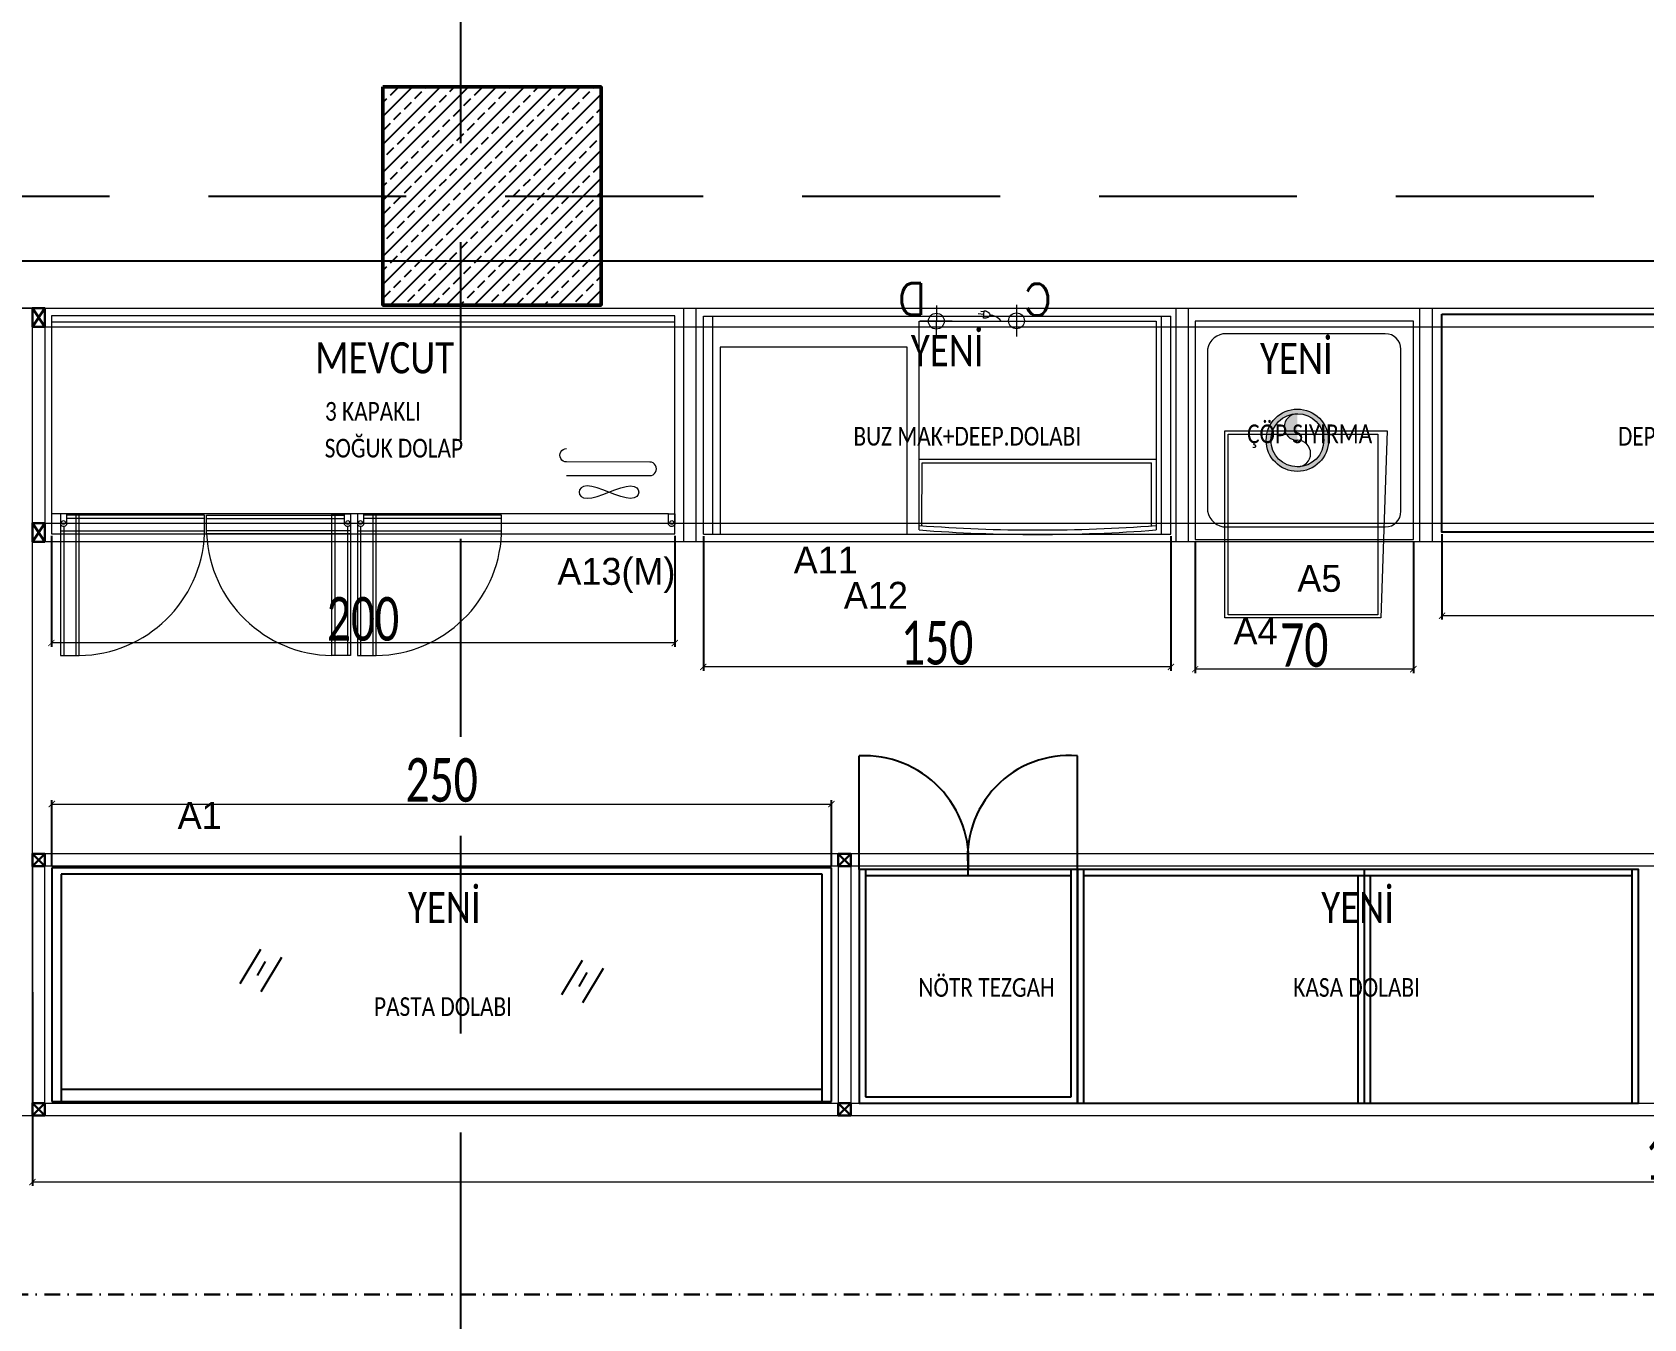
# Model space of a CAD drawing. Header units: millimetres. Extents: x 254888 to 263239, y -110593 to -105042.
# Drawn here: x 259583 to 260100, y -106277 to -105865 of the extents above; entities that cross this region are included whole.
import ezdxf
from ezdxf.enums import TextEntityAlignment as Align

# ---------------------------------------------------------------- set-up
doc = ezdxf.new("R2010")
doc.units = ezdxf.units.MM
doc.header["$PDMODE"] = 2
doc.linetypes.add('DASHDOTX2', pattern=[50.8, 25.4, -12.7, 0, -12.7])
doc.linetypes.add('DASHED2', pattern=[9.524999999999995, 6.349999999999998, -3.174999999999998])
doc.layers.get('0').update_dxf_attribs({"lineweight": 20})
for name, color, linetype in [('0-HSL-HTC', 253, 'Continuous'), ('a_grid_label_1_1', 9, 'Continuous'), ('a_outline_02', 1, 'Continuous'), ('yazı', 11, 'Continuous')]:
    doc.layers.add(name, color=color, linetype=linetype)
for name, color, linetype, lineweight in [('ahsap', 34, 'Continuous', 25), ('alçıpan', 12, 'Continuous', 20), ('demir-1', 103, 'Continuous', 20), ('KP', 167, 'Continuous', 30), ('makineekipman', 156, 'Continuous', 20), ('mutfak ekipmanları', 167, 'Continuous', 25), ('t_kesitçizgisi', 7, 'DASHDOTX2', 30), ('tezgahekipman', 146, 'Continuous', 20), ('X_S_COL_01$0$SC_COLS_SITU_E_SECT', 4, 'Continuous', 50), ('ölçü', 251, 'Continuous', 5)]:
    doc.layers.add(name, color=color, linetype=linetype, lineweight=lineweight)
doc.styles.add('SIMPLEX', font='SIMPLEX')
doc.styles.add('TAKSİM', font='GOTHIC.TTF', dxfattribs={"height": 20})
doc.styles.add('text2', font='calibri.ttf', dxfattribs={"width": 0.8})
doc.styles.add('Ölçü50', font='calibri.ttf', dxfattribs={"width": 0.7})
doc.dimstyles.new('olcu10', dxfattribs={"dimtxt": 14, "dimasz": 2, "dimexe": 1.25, "dimexo": 0.625, "dimgap": 0.5, "dimtad": 1, "dimdec": 1, "dimrnd": 0.5, "dimzin": 9, "dimtxsty": 'Ölçü50', "dimblk": 'ARCHTICK', "dimcen": 2, "dimclrd": 256, "dimclre": 256, "dimclrt": 6, "dimazin": 2, "dimtfac": 1, "dimtdec": 1, "dimtix": 1, "dimtmove": 0, "dimatfit": 3, "dimldrblk": 'ARCHTICK', "dimfxl": 1, "dimlwd": -1, "dimarcsym": 0})

# ---------------------------------------------------------------- blocks, each defined once
blk = doc.blocks.new('_ArchTick')
at = {"color": 0, "linetype": 'ByBlock', "const_width": 0.15}
blk.add_lwpolyline([(-0.5, -0.5), (0.5, 0.5)], dxfattribs=at)
blk = doc.blocks.new('*D327')
at = {"layer": 'DEFPOINTS', "color": 0, "transparency": 16777216}
for p in [(259583.0273657372, -106171.9467034806), (260648.9026442239, -106169.1142444143), (260648.9026442239, -106233.47002069)]:
    blk.add_point(p, dxfattribs=at)
at = {"layer": 'ölçü', "lineweight": -2, "transparency": 16777216}
for p, q in [((259583.0273657372, -106172.5717034806), (259583.0273657372, -106234.72002069)), ((260648.9026442239, -106169.7392444143), (260648.9026442239, -106234.72002069))]:
    blk.add_line(p, q, dxfattribs=at)
at = {"layer": 'ölçü', "transparency": 16777216}
blk.add_line((259583.0273657372, -106233.47002069), (260648.9026442239, -106233.47002069), dxfattribs=at)
at = {"layer": 'ölçü', "transparency": 16777216, "xscale": 2, "yscale": 2, "zscale": 2, "rotation": 180}
blk.add_blockref('_ArchTick', (259583.0273657372, -106233.47002069), dxfattribs=at)
at = {"layer": 'ölçü', "transparency": 16777216, "xscale": 2, "yscale": 2, "zscale": 2}
blk.add_blockref('_ArchTick', (260648.9026442239, -106233.47002069), dxfattribs=at)
at = {"layer": 'ölçü', "color": 6, "transparency": 16777216, "insert": (260115.9650049806, -106225.7977129977), "char_height": 14, "attachment_point": 5, "style": 'Ölçü50'}
blk.add_mtext('1066', dxfattribs=at)
blk = doc.blocks.new('fdg')
at = {"layer": 'KP'}
blk.add_lwpolyline([(249315.4984521661, -96505.9999370499), (249319.4984521661, -96505.9999370499), (249319.4984521661, -96509.9999370499), (249315.4984521661, -96509.9999370499), (249315.4984521661, -96505.9999370499), (249319.4984521661, -96509.9999370499), (249319.4984521661, -96505.9999370499), (249315.4984521661, -96509.9999370499)], dxfattribs=at)
blk = doc.blocks.new('60lik')
at = {"layer": 'KP'}
blk.add_lwpolyline([(260700.1860676716, -106004.3325524503), (260704.1860676716, -106004.3325524503), (260704.1860676716, -106010.3325524503), (260700.1860676716, -106010.3325524503), (260700.1860676716, -106004.3325524503), (260704.1860676716, -106010.3325524503), (260704.1860676716, -106004.3325524503), (260700.1860676716, -106010.3325524503)], dxfattribs=at)
blk = doc.blocks.new('ADF')
at = {"layer": 'ahsap', "ltscale": 50}
for p, q in [((259780.9099989096, -105638.123011087, -2.431912466006102e-06), (259780.9099989096, -105601.6578695428, -2.431912466006102e-06)), ((259850.9099989096, -105638.123011087, -2.431912466006102e-06), (259850.9099989096, -105601.6578695428, -2.431912466006102e-06)), ((259782.9099989096, -105638.123011087, -2.431912466006102e-06), (259782.9099989096, -105711.123011087, -2.431912466006102e-06)), ((259848.9099989096, -105640.123011087, -2.431912466006102e-06), (259782.9099989096, -105640.123011087, -2.431912466006102e-06)), ((259815.9099989096, -105640.123011087, -2.431912466006102e-06), (259815.9099989096, -105638.123011087, -2.431912466006102e-06)), ((259848.9099989096, -105711.123011087, -2.431912466006102e-06), (259848.9099989096, -105638.123011087, -2.431912466006102e-06)), ((259852.9099989096, -105638.123011087, -2.431912466006102e-06), (259852.9099989096, -105713.123011087, -2.431912466006102e-06)), ((260028.9099989096, -105640.123011087, -2.574345830158167e-06), (259852.9099989096, -105640.123011087, -2.431912466006102e-06)), ((259940.9099989096, -105640.123011087, -2.431912466006102e-06), (259940.9099989096, -105713.123011087, -2.431912466006102e-06)), ((259942.9099989096, -105638.123011087, -2.431912466006102e-06), (259942.9099989096, -105713.123011087, -2.431912466006102e-06)), ((259944.9099989096, -105640.123011087, -2.431912466006102e-06), (259944.9099989096, -105713.123011087, -2.431912466006102e-06)), ((260028.9099989096, -105713.123011087, -2.574345830158167e-06), (260028.9099989096, -105638.123011087, -2.574345830158167e-06)), ((259782.9099989096, -105711.123011087, -2.431912466006102e-06), (259848.9099989096, -105711.123011087, -2.431912466006102e-06))]:
    blk.add_line(p, q, dxfattribs=at)
at = {"layer": 'ahsap', "ltscale": 50, "elevation": -2.431912466006102e-06}
for points in [[(259780.9099989096, -105713.123011087), (259850.9099989096, -105713.123011087), (259850.9099989096, -105638.123011087), (259780.9099989096, -105638.123011087)], [(259850.9099989096, -105638.123011087), (259850.9099989096, -105713.123011087), (260030.9099989096, -105713.123011087), (260030.9099989096, -105638.123011087)]]:
    blk.add_lwpolyline(points, close=True, dxfattribs=at)
at = {"layer": 'ahsap', "ltscale": 50}
for centre, radius, start, end in [((259782.5283755971, -105635.1339521291, -2.431912466006102e-06), 33.51517937339063, 354.883264324882, 92.76776758079079), ((259848.2563594101, -105634.1402853864, -2.431912466006102e-06), 32.59062965996265, 85.32961316217099, 187.0193549305844)]:
    blk.add_arc(centre, radius, start, end, dxfattribs=at)
at = {"layer": 'yazı', "char_height": 6, "attachment_point": 7, "style": 'text2'}
for s, insert in [('NÖTR TEZGAH', (259799.9276596974, -105679.0491615734)), ('KASA DOLABI', (259920.1871834902, -105679.0491615734))]:
    blk.add_mtext_dynamic_manual_height_columns(s, width=527.0079382135591, gutter_width=12.5, heights=[0], dxfattribs=dict(at, insert=insert))
blk = doc.blocks.new('PD')
at = {"layer": 'mutfak ekipmanları'}
for p, q in [((259693.1057549852, -106262.8009169944), (259442.9712570976, -106262.8009169944)), ((259442.9712570976, -106262.8009169944), (259442.9712570976, -106337.8009169944)), ((259690.1057556391, -106264.8009169944), (259445.9712570976, -106264.8009169944)), ((259445.9712570976, -106264.8009169944), (259445.9712570976, -106337.8009169944)), ((259690.1057556391, -106337.8009169944), (259690.1057556391, -106264.8009169944)), ((259693.1057549852, -106337.8009169944), (259693.1057549852, -106262.8009169944)), ((259503.3940288738, -106299.9053172372), (259509.9945568241, -106288.9263943067)), ((259510.1134470028, -106302.445264611), (259516.7139749531, -106291.4663416805)), ((259511.3673169026, -106292.8413735993), (259508.8374913007, -106297.3103621559)), ((259606.5987919498, -106303.4301214168), (259613.1993199002, -106292.4511984862)), ((259614.5720799786, -106296.3661777789), (259612.0422543767, -106300.8351663354)), ((259613.3182100788, -106305.9700687906), (259619.9187380292, -106294.99114586)), ((259442.9712570976, -106337.8009169944), (259693.1057549852, -106337.8009169944)), ((259445.9712570976, -106333.8009169944), (259690.1057556391, -106333.8009169944))]:
    blk.add_line(p, q, dxfattribs=at)
at = {"layer": 'yazı', "insert": (259546.3366004851, -106304.3313941907, 2.431912466006102e-06), "char_height": 6, "attachment_point": 1, "style": 'text2'}
blk.add_mtext_dynamic_manual_height_columns('PASTA DOLABI', width=527.0079382135591, gutter_width=12.5, heights=[0], dxfattribs=at)
blk = doc.blocks.new('buz makinası')
for p, q in [((1.458530313335359, 65.66259153801364), (1.458530313393566, 45.48663729289546)), ((75.11871145712213, 65.61994018178665), (75.0609063595184, 45.48663729289546)), ((0.1275688881869428, 44.43177454706165), (76, 44.43177454706165)), ((75.0609063595184, 45.48663729289546), (1.458530313393566, 45.48663729289546)), ((44.7467850955436, -5.209422904474195), (44.77595553884746, 4.950535219715674)), ((65.41148520458955, 0.0145852216810454), (75.67655614111573, 0)), ((70.47687904501798, -5.079979062080382), (70.50604948838009, 5.079979062080382)), ((55.4083181572496, -0.9631379786878824), (55.15350922895597, -3.343392040871548)), ((55.18943375424715, -3.007809226255632), (56.19981274392921, -3.115971456369151)), ((55.27688936097547, -2.190857620182213), (57.08493597409688, -2.384411084552993)), ((55.36434496776202, -1.373906014079693), (56.37472395744407, -1.48206824416411))]:
    blk.add_line(p, q)
blk.add_lwpolyline([(76, 67), (76, 0), (0, 0), (0, 67)])
blk.add_lwpolyline([(55.15350922895597, -3.343392040871548, -0.0633238193078893), (54.40171077504055, -3.164884410594822, -0.0763896961298232), (53.84232482657536, -2.850453399034448, -0.1071319581670139), (53.45603337557986, -2.385051162447779, -0.1475501774957014), (53.37384627159917, -1.949111254274611, -0.1475501774957077), (53.54644922935404, -1.540446914528728, -0.1071319581670263), (54.02250194770751, -1.16735961069935, -0.0763896961298179), (54.63576974614989, -0.9784625281172336, -0.0633238193078845), (55.4083181572496, -0.9631379786878824, -0.0633238193078907)], format="xyb")
for centre in [(44.76137031719554, -0.129443842364708), (70.49146426666994, 0)]:
    blk.add_circle(centre, 2.54)
for centre, radius, start, end in [((38, -432.8157253130629), 501.2581762627152, 85.65227943503493, 94.34772056496507), ((38, -432.8157253130629), 499.815877476437, 85.63970914993017, 94.34772056496507), ((53.42612400947837, 2.526764935813844), 4.470318751375216, 216.6875177767137, 269.2772031238607)]:
    blk.add_arc(centre, radius, start, end)
at = {"style": 'SIMPLEX', "text_generation_flag": 4}
for s, p in [('C', (33.38390795281157, -1.809784091077744)), ('D', (73.76547943084734, -1.981484098156214))]:
    blk.add_text(s, height=10.16000000000267, rotation=359.8354974826202, dxfattribs=at).set_placement(p)
blk = doc.blocks.new('kademeli tezgah')
for p, q in [((3.000015499908753, -70, -1.417171394e-07), (3.000015499908753, 0, -1.417171394e-07)), ((153.0000154999088, 0, -1.417171394e-07), (3.000015499908753, 0, -1.417171394e-07)), ((6.000015499908752, -70, -1.417171394e-07), (6.000015499908752, 0, -1.417171394e-07)), ((150.0000154999088, -70, -1.417171394e-07), (150.0000154999088, 0, -1.417171394e-07)), ((153.0000154999124, -70, -1.417171394e-07), (153.0000154999088, 0, -1.417171394e-07)), ((153.0000154999088, -70, -1.417171394e-07), (3.000015499908753, -70, -1.417171394e-07))]:
    blk.add_line(p, q)
at = {"extrusion": (-1.2821192e-09, 2.1354681e-09, 1), "elevation": -3.3618888e-07}
blk.add_lwpolyline([(147.6230475309156, -10), (147.6230472047099, -70), (87.62304687850416, -69.99999971634281), (87.62304720470988, -9.999999716343721)], close=True, dxfattribs=at)
at = {"extrusion": (1.2820823e-09, -2.1354701e-09, -1), "zscale": -1, "rotation": 180.0000002670029}
blk.add_blockref('buz makinası', (-7.743517464238852, -1.653449662566375, -1.45089547598e-05), dxfattribs=at)
blk = doc.blocks.new('çöpsıyırma')
at = {"layer": 'makineekipman', "extrusion": (1.733410113292138e-08, 6.735343864008347e-11, 1)}
h = blk.add_hatch(color=256, dxfattribs=at)
edge = h.paths.add_edge_path(flags=17)
edge.add_arc((31.78631205810234, -38.19972465268802), 8.500000000000007, 0, 360)
edge = h.paths.add_edge_path()
edge.add_arc((31.78631205810234, -38.19972465268802), 10.00000000000001, 0, 360)
edge = h.paths.add_edge_path(flags=16)
edge.add_arc((31.78631205810234, -33.94972465268802), 4.250000000000004, 90, 270)
at = {"layer": 'makineekipman', "extrusion": (1.733410113292138e-08, 6.735343864008343e-11, 1)}
blk.add_lwpolyline([(68.99999999982539, 1.164153218269348e-10), (-1.000000000174623, 1.164153218269348e-10), (-1.000000000174623, -69.9999999998836), (68.99999999982539, -69.9999999998836)], close=True, dxfattribs=at)
blk.add_lwpolyline([(59.9999999998254, -3.999999999883586), (8.99999999982538, -3.999999999883586, 0.3750113389037745), (2.999999999825378, -8.999999999883586), (2.999999999825378, -60.9999999998836, 0.3750113389037745), (8.999999999825379, -65.9999999998836), (59.9999999998254, -65.9999999998836, 0.4142135623730951), (64.99999999982539, -60.9999999998836), (64.99999999982539, -8.999999999883586, 0.4142135623730951)], format="xyb", close=True, dxfattribs=at)
for points, elevation in [([(60.54806539107837, -35.19975702796365), (58.54806539107837, -95.19975702796366), (8.548065391078357, -95.19975702796366), (8.548065391078357, -35.19975702796365)], -1.313389132110269e-05), ([(57.54806539107837, -36.19975702796365), (57.54806539107837, -94.19975702796366), (9.548065391078357, -94.19975702796366), (9.548065391078357, -36.19975702796365)], -1.313389132110325e-05)]:
    blk.add_lwpolyline(points, close=True, dxfattribs=dict(at, elevation=elevation))
for radius in [10, 8.5]:
    blk.add_circle((31.78631205804414, -38.19972465265892), radius, dxfattribs=at)
for centre, start, end in [((31.78631205804414, -33.94972465265892), 90, 270), ((31.78631205804414, -42.44972465265892), 270, 90)]:
    blk.add_arc(centre, 4.25, start, end, dxfattribs=at)
blk = doc.blocks.new('mevcutt')
at = {"layer": 'makineekipman', "extrusion": (-6.331099399999998e-09, 1.52846034e-08, 1)}
for p, q in [((260610.4759033452, -105749.4820770222, -2.05266515342796e-06), (260410.4746091832, -105749.4820770221, -1.294086946608952e-06)), ((260608.4759037638, -105810.9807699848, -8.539032078753182e-07), (260410.4801093712, -105810.9820641467, -3.540492120089524e-07)), ((260418.4359996541, -105856.4820367945, 3.917693567910475e-07), (260418.4359996541, -105810.9820367945, -3.036800979089524e-07)), ((260501.5052945514, -105856.4820367945, 9.176893198910478e-07), (260501.5052945514, -105810.9820367945, 2.222398651910477e-07)), ((260513.7115481118, -105856.4820367945, 3.917693567910475e-07), (260513.7115481118, -105810.9820367945, -3.036800979089524e-07)), ((260413.4359996541, -105812.4820367945, -3.124086898089525e-07), (260413.4359996541, -105816.4820367945, -2.512702762089524e-07)), ((260413.4359996541, -105816.4820367945, -2.512702762089524e-07), (260459.6359996541, -105816.4820367945, 4.122651609104754e-08)), ((260414.4359996541, -105814.9820367945, -2.678660819089524e-07), (260414.4359996541, -105856.4820367945, 3.664449591910476e-07)), ((260459.6359996541, -105812.4820367945, -1.991189750895232e-08), (260415.4359996541, -105812.4820367945, -2.997464910089523e-07)), ((260459.6359996541, -105816.4820367945, 4.122651609104754e-08), (260459.6359996541, -105812.4820367945, -1.991189750895232e-08)), ((260460.3052945514, -105816.4820367945, 4.546388859104742e-08), (260460.3052945514, -105812.4820367945, -1.567452500895243e-08)), ((260460.3052945514, -105812.4820367945, -1.567452500895243e-08), (260504.5052945514, -105812.4820367945, 2.641600684910474e-07)), ((260506.5052945514, -105816.4820367945, 3.379606808910476e-07), (260460.3052945514, -105816.4820367945, 4.546388859104742e-08)), ((260505.5052945514, -105814.9820367945, 3.087026763910477e-07), (260505.5052945514, -105856.4820367945, 9.430137174910477e-07)), ((260506.5052945514, -105812.4820367945, 2.768222672910475e-07), (260506.5052945514, -105816.4820367945, 3.379606808910476e-07)), ((260508.7115481118, -105812.4820367945, -3.124086898089525e-07), (260508.7115481118, -105816.4820367945, -2.512702762089524e-07)), ((260508.7115481118, -105816.4820367945, -2.512702762089524e-07), (260554.9115481118, -105816.4820367945, 4.122651609104754e-08)), ((260509.7115481118, -105814.9820367945, -2.678660819089524e-07), (260509.7115481118, -105856.4820367945, 3.664449591910476e-07)), ((260554.9115481118, -105812.4820367945, -1.991189750895232e-08), (260510.7115481118, -105812.4820367945, -2.997464910089523e-07)), ((260554.9115481118, -105816.4820367945, 4.122651609104754e-08), (260554.9115481118, -105812.4820367945, -1.991189750895232e-08))]:
    blk.add_line(p, q, dxfattribs=at)
at = {"layer": 'makineekipman', "extrusion": (-6.331099399999998e-09, 1.52846034e-08, 1), "elevation": -0.0032663175798012}
blk.add_lwpolyline([(260410.4759033446, -105817.4820627865), (260610.4759033446, -105817.4820627865), (260610.4759033446, -105747.4820774415), (260410.4759033446, -105747.4820774415)], close=True, dxfattribs=at)
at = {"layer": 'makineekipman', "extrusion": (-6.331099399999998e-09, 1.52846034e-08, 1)}
for points, elevation in [([(260602.455014328, -105794.3953462386), (260575.7832214926, -105794.3780874263, -1), (260575.7860335796, -105790.0322843447)], -0.003268346098707842), ([(260575.7804094057, -105798.7238905079), (260602.4522022411, -105798.7411493202, 1), (260602.455014328, -105794.3953462386)], -0.003268346098707841)]:
    blk.add_lwpolyline(points, format="xyb", dxfattribs=dict(at, elevation=elevation))
blk.add_lwpolyline([(260596.3388234412, -105806.04692055), (260594.8819401442, -105805.8739480591), (260593.1801371048, -105805.4193138263), (260591.3150542371, -105804.776905099), (260589.3683314554, -105804.0406091244), (260587.4216086736, -105803.3043131498), (260585.5565258061, -105802.6619044224), (260583.8547227666, -105802.2072701896), (260582.3978394697, -105802.0342976987), (260581.2539192965, -105802.205587259), (260580.4366194983, -105802.658591428), (260579.9460007934, -105803.2994758254), (260579.7821239004, -105804.0344060709), (260579.9450495377, -105804.7695477842), (260580.4348384237, -105805.4110665848), (260581.2515512769, -105805.8651280925), (260582.3952488157, -105806.0378979268), (260583.8523547471, -105805.8668110232), (260585.5547447315, -105805.4143795793), (260587.4206574179, -105804.7743851085), (260589.3683314555, -105804.0406091244), (260591.3160054929, -105803.3068331402), (260593.1819181794, -105802.6668386695), (260594.8843081638, -105802.2144072256), (260596.3414140951, -105802.0433203219), (260597.485111634, -105802.2160901563), (260598.3018244871, -105802.670151664), (260598.7916133731, -105803.3116704646), (260598.9545390104, -105804.0468121778), (260598.7906621174, -105804.7817424234), (260598.3000434126, -105805.4226268208), (260597.4827436144, -105805.8756309898)], close=True, dxfattribs=at)
for points, elevation in [([(260415.4359996536, -105814.4820367951), (260415.4359996536, -105810.9820367951), (260413.4359996536, -105810.9820367951), (260413.4359996536, -105814.4820367951)], -0.0032663175798012), ([(260419.4359996536, -105810.9820367951), (260413.4359996536, -105810.9820367951), (260413.4359996536, -105856.4820367951), (260419.4359996536, -105856.4820367951), (260419.4359996536, -105810.9820367951)], -0.0032663175798012), ([(260413.4359996536, -105811.4820367951), (260413.4359996536, -105817.4820367951), (260459.6359996536, -105817.4820367951), (260459.6359996536, -105811.4820367951), (260415.4359996536, -105811.4820367951)], -0.003266317579801199), ([(260506.5052945509, -105811.4820367951), (260506.5052945509, -105817.4820367951), (260460.3052945509, -105817.4820367951), (260460.3052945509, -105811.4820367951), (260504.5052945509, -105811.4820367951)], -0.003266317579801199), ([(260500.5052945509, -105810.9820367951), (260506.5052945509, -105810.9820367951), (260506.5052945509, -105856.4820367951), (260500.5052945509, -105856.4820367951), (260500.5052945509, -105810.9820367951)], -0.0032663175798012), ([(260504.5052945509, -105814.4820367951), (260504.5052945509, -105810.9820367951), (260506.5052945509, -105810.9820367951), (260506.5052945509, -105814.4820367951)], -0.003266317579801199), ([(260510.7115481113, -105814.482036795), (260510.7115481113, -105810.982036795), (260508.7115481113, -105810.982036795), (260508.7115481113, -105814.482036795)], -0.003266920778768876), ([(260514.7115481113, -105810.982036795), (260508.7115481113, -105810.982036795), (260508.7115481113, -105856.482036795), (260514.7115481113, -105856.482036795), (260514.7115481113, -105810.982036795)], -0.003266920778768876), ([(260508.7115481113, -105811.482036795), (260508.7115481113, -105817.482036795), (260554.9115481113, -105817.482036795), (260554.9115481113, -105811.482036795), (260510.7115481113, -105811.482036795)], -0.003266920778768874), ([(260608.47363898, -105814.4807692527), (260608.4759037633, -105810.9807699855), (260610.4759033446, -105810.9820641474), (260610.4736385613, -105814.4820634146)], -0.003268070945071398)]:
    blk.add_lwpolyline(points, dxfattribs=dict(at, elevation=elevation))
for centre, radius in [((260414.3692445028, -105813.7682972805, -0.003266317579801203), 0.5960807673109231), ((260505.5720497017, -105813.7682972805, -0.003266317579801198), 0.5960807673109231), ((260509.6447929605, -105813.7682972805, -0.003266920778768878), 0.5960807673109231), ((260609.5408557547, -105813.7677201645, -0.003268070945071398), 0.596080767310923)]:
    blk.add_circle(centre, radius, dxfattribs=at)
for centre, radius, start, end in [((260414.4359996536, -105813.7320367951, -0.003266317579801201), 1.25, 216.8698976463508, 323.1301023536492), ((260505.5052945509, -105813.7320367951, -0.0032663175798012), 1.25, 216.8698976463508, 323.1301023536492), ((260509.7115481113, -105813.732036795, -0.003266920778768877), 1.25, 216.8698976463508, 323.1301023536492), ((260609.4741240813, -105813.7314164907, -0.003268070945071398), 1.249999999999998, 216.8328226361249, 323.0930273448134), ((260418.8161741816, -105815.6246782316, -0.003266317579801201), 40.86205981592017, 270.8691374280842, 357.3947596709714), ((260501.1251200229, -105815.6246782316, -0.0032663175798012), 40.86205981591921, 182.6052403290286, 269.1308625719157), ((260514.0917226393, -105815.6246782316, -0.003266920778768877), 40.86205981592017, 270.8691374280842, 357.3947596709714)]:
    blk.add_arc(centre, radius, start, end, dxfattribs=at)
blk = doc.blocks.new('*D355')
at = {"layer": 'DEFPOINTS', "color": 0, "transparency": 16777216}
for p in [(259839.4208346502, -106112.2018557414), (259589.2863367625, -106132.6684473614), (259839.4208346502, -106132.6684473614)]:
    blk.add_point(p, dxfattribs=at)
at = {"layer": 'ölçü', "lineweight": -2, "transparency": 16777216}
for p, q in [((259589.2863367625, -106132.0434473614), (259589.2863367625, -106110.9518557414)), ((259839.4208346502, -106132.0434473614), (259839.4208346502, -106110.9518557414))]:
    blk.add_line(p, q, dxfattribs=at)
at = {"layer": 'ölçü', "transparency": 16777216}
blk.add_line((259589.2863367625, -106112.2018557414), (259839.4208346502, -106112.2018557414), dxfattribs=at)
at = {"layer": 'ölçü', "transparency": 16777216, "xscale": 2, "yscale": 2, "zscale": 2, "rotation": 180}
blk.add_blockref('_ArchTick', (259589.2863367625, -106112.2018557414), dxfattribs=at)
at = {"layer": 'ölçü', "transparency": 16777216, "xscale": 2, "yscale": 2, "zscale": 2}
blk.add_blockref('_ArchTick', (259839.4208346502, -106112.2018557414), dxfattribs=at)
at = {"layer": 'ölçü', "color": 6, "transparency": 16777216, "insert": (259714.3535857064, -106104.5295480491), "char_height": 14, "attachment_point": 5, "style": 'Ölçü50'}
blk.add_mtext('250', dxfattribs=at)
blk = doc.blocks.new('*D365')
at = {"layer": 'DEFPOINTS', "color": 0, "transparency": 16777216}
for p in [(260035.3137331514, -106024.9539622261, 1.662071273580726e-05), (260200.3148910524, -106024.9539622261, 1.662071273580726e-05), (260035.3137331514, -106051.7616857054)]:
    blk.add_point(p, dxfattribs=at)
at = {"layer": 'ölçü', "lineweight": -2, "transparency": 16777216}
for p, q in [((260035.3137331514, -106025.5789622261), (260035.3137331514, -106053.0116857054)), ((260200.3148910524, -106025.5789622261), (260200.3148910524, -106053.0116857054))]:
    blk.add_line(p, q, dxfattribs=at)
at = {"layer": 'ölçü', "transparency": 16777216}
blk.add_line((260200.3148910524, -106051.7616857054), (260035.3137331514, -106051.7616857054), dxfattribs=at)
at = {"layer": 'ölçü', "transparency": 16777216, "xscale": 2, "yscale": 2, "zscale": 2, "rotation": 180}
blk.add_blockref('_ArchTick', (260035.3137331514, -106051.7616857054), dxfattribs=at)
at = {"layer": 'ölçü', "transparency": 16777216, "xscale": 2, "yscale": 2, "zscale": 2}
blk.add_blockref('_ArchTick', (260200.3148910524, -106051.7616857054), dxfattribs=at)
at = {"layer": 'ölçü', "color": 6, "transparency": 16777216, "insert": (260117.8143121019, -106044.0947626285), "char_height": 14, "attachment_point": 5, "style": 'Ölçü50'}
blk.add_mtext('165', dxfattribs=at)
blk = doc.blocks.new('*D366')
at = {"layer": 'DEFPOINTS', "color": 0, "transparency": 16777216}
for p in [(259956.1251047493, -106027.2591748711, 5.704631068901163e-07), (260026.1251047493, -106027.2591748711, -6.429239724143805e-07), (259956.1251047493, -106068.8995369183)]:
    blk.add_point(p, dxfattribs=at)
at = {"layer": 'ölçü', "lineweight": -2, "transparency": 16777216}
for p, q in [((259956.1251047493, -106027.8841748711), (259956.1251047493, -106070.1495369183)), ((260026.1251047493, -106027.8841748711), (260026.1251047493, -106070.1495369183))]:
    blk.add_line(p, q, dxfattribs=at)
at = {"layer": 'ölçü', "transparency": 16777216}
blk.add_line((260026.1251047493, -106068.8995369183), (259956.1251047493, -106068.8995369183), dxfattribs=at)
at = {"layer": 'ölçü', "transparency": 16777216, "xscale": 2, "yscale": 2, "zscale": 2, "rotation": 180}
blk.add_blockref('_ArchTick', (259956.1251047493, -106068.8995369183), dxfattribs=at)
at = {"layer": 'ölçü', "transparency": 16777216, "xscale": 2, "yscale": 2, "zscale": 2}
blk.add_blockref('_ArchTick', (260026.1251047493, -106068.8995369183), dxfattribs=at)
at = {"layer": 'ölçü', "color": 6, "transparency": 16777216, "insert": (259991.1251047493, -106061.227229226), "char_height": 14, "attachment_point": 5, "style": 'Ölçü50'}
blk.add_mtext('70', dxfattribs=at)
blk = doc.blocks.new('*D367')
at = {"layer": 'DEFPOINTS', "color": 0, "transparency": 16777216}
for p in [(259798.3137193086, -106025.5880123329, 6.111587990956791e-05), (259948.3137193086, -106025.5880123329, 5.85157647396297e-05), (259798.3137193086, -106068.1834722933)]:
    blk.add_point(p, dxfattribs=at)
at = {"layer": 'ölçü', "lineweight": -2, "transparency": 16777216}
for p, q in [((259798.3137193086, -106026.2130123329), (259798.3137193086, -106069.4334722933)), ((259948.3137193086, -106026.2130123329), (259948.3137193086, -106069.4334722933))]:
    blk.add_line(p, q, dxfattribs=at)
at = {"layer": 'ölçü', "transparency": 16777216}
blk.add_line((259948.3137193086, -106068.1834722933), (259798.3137193086, -106068.1834722933), dxfattribs=at)
at = {"layer": 'ölçü', "transparency": 16777216, "xscale": 2, "yscale": 2, "zscale": 2, "rotation": 180}
blk.add_blockref('_ArchTick', (259798.3137193086, -106068.1834722933), dxfattribs=at)
at = {"layer": 'ölçü', "transparency": 16777216, "xscale": 2, "yscale": 2, "zscale": 2}
blk.add_blockref('_ArchTick', (259948.3137193086, -106068.1834722933), dxfattribs=at)
at = {"layer": 'ölçü', "color": 6, "transparency": 16777216, "insert": (259873.3137193086, -106060.511164601), "char_height": 14, "attachment_point": 5, "style": 'Ölçü50'}
blk.add_mtext('150', dxfattribs=at)
blk = doc.blocks.new('*D368')
at = {"layer": 'DEFPOINTS', "color": 0, "transparency": 16777216}
for p in [(259589.1213126286, -106025.5326342344, -2.547259395145433e-07), (259789.1213126286, -106025.5326342344, 1.011493940485282e-06), (259589.1213126286, -106060.5094855045)]:
    blk.add_point(p, dxfattribs=at)
at = {"layer": 'ölçü', "lineweight": -2, "transparency": 16777216}
for p, q in [((259589.1213126286, -106026.1576342344), (259589.1213126286, -106061.7594855045)), ((259789.1213126286, -106026.1576342344), (259789.1213126286, -106061.7594855045))]:
    blk.add_line(p, q, dxfattribs=at)
at = {"layer": 'ölçü', "transparency": 16777216}
blk.add_line((259789.1213126286, -106060.5094855045), (259589.1213126286, -106060.5094855045), dxfattribs=at)
at = {"layer": 'ölçü', "transparency": 16777216, "xscale": 2, "yscale": 2, "zscale": 2, "rotation": 180}
blk.add_blockref('_ArchTick', (259589.1213126286, -106060.5094855045), dxfattribs=at)
at = {"layer": 'ölçü', "transparency": 16777216, "xscale": 2, "yscale": 2, "zscale": 2}
blk.add_blockref('_ArchTick', (259789.1213126286, -106060.5094855045), dxfattribs=at)
at = {"layer": 'ölçü', "color": 6, "transparency": 16777216, "insert": (259689.1213126286, -106052.8371778122), "char_height": 14, "attachment_point": 5, "style": 'Ölçü50'}
blk.add_mtext('200', dxfattribs=at)

msp = doc.modelspace()

# ---------------------------------------------------------------- hatches: boundary and pattern name
at = {"layer": '0-HSL-HTC'}
h = msp.add_hatch(dxfattribs=at)
h.set_pattern_fill('ANSI33', color=12, angle=90, style=0)
h.set_pattern_definition([(135, (232235.5271859891, -121067.0911091635), (-4.490128060534577, -4.490128060534577), []), (135, (232235.5271859891, -121062.6009791635), (-4.490128060534577, -4.490128060534577), [3.175, -1.5875])])
edge = h.paths.add_edge_path()
edge.add_arc((260555.2839291609, -106737.0903678124), 30, 0, 360)
edge = h.paths.add_edge_path()
edge.add_arc((259730.527185989, -106737.0903678124), 30, 0, 360)
h.paths.add_polyline_path([(259283.027185989, -105882.0911091637), (259353.027185989, -105882.0911091637), (259353.027185989, -105952.0911091637), (259283.027185989, -105952.0911091637)])
h = msp.add_hatch(dxfattribs=at)
h.set_pattern_fill('ANSI33', color=12, angle=90, style=0)
h.set_pattern_definition([(225, (242019.0687892624, -79286.39154519289), (4.490128060534576, -4.490128060534578), []), (225, (242014.5786592624, -79286.39154519289), (4.490128060534576, -4.490128060534578), [3.175, -1.5875])])
h.paths.add_polyline_path([(259765.5271859891, -105952.0911091637), (259765.5271859891, -105882.0911091637), (259695.5271859891, -105882.0911091637), (259695.5271859891, -105952.0911091637)])

# ---------------------------------------------------------------- linework, layer by layer
at = {"layer": 'a_grid_label_1_1', "linetype": 'DASHED2', "ltscale": 10}
for p, q in [((259720.5271859923, -108567.0911091389, -17966.19200973511), (259720.5271859923, -105304.8275221212, -17966.19200973511)), ((258877.5168830356, -105917.0911091389, -17966.19200973511), (262145.3104928758, -105917.0911091389, -17966.19200973511))]:
    msp.add_line(p, q, dxfattribs=at)
at = {"layer": 'a_outline_02'}
msp.add_line((261363.0273657366, -105938.0261094269), (259353.027185989, -105938.0261094269), dxfattribs=at)
at = {"layer": 'alçıpan'}
for p, q in [((259283.0273657366, -105938.0261094269), (261363.0273657366, -105938.0261094269)), ((259283.0273657366, -105953.0261094269), (261353.0273656925, -105953.0261094269))]:
    msp.add_line(p, q, dxfattribs=at)
at = {"layer": 'demir-1'}
for p, q in [((260648.9026442239, -106128.1324960967), (259583.0273657366, -106128.1324960966)), ((260648.9026442239, -106132.1324960967), (259583.0273657366, -106132.1324960966))]:
    msp.add_line(p, q, dxfattribs=at)
for points in [[(259583.0273657366, -106212.1324960982), (259583.0273657366, -105953.0261094269), (259568.0273657366, -105953.0261094269), (259568.0273657366, -106212.1324960982), (260648.9026442239, -106212.1324960967)], [(259587.0273657366, -105953.0261094269), (259587.0273657366, -106028.0261094269)], [(259791.9220277131, -105953.0261094269), (259791.9220277131, -106028.0261094269)], [(259795.9220277131, -105953.0261094269), (259795.9220277131, -106028.0261094269)], [(259583.0273657363, -105959.0261094273), (260821.0273657365, -105959.0261094274)], [(259583.0273657366, -106022.0261094268), (260821.0273657365, -106022.0261094269)], [(260821.0273657365, -106028.0261094269), (259583.0273657366, -106028.0261094268)], [(259583.0273657366, -106128.1324960966), (259583.0273657377, -106212.1324960967), (259587.0273657367, -106212.1324960967), (259587.0273657367, -106128.1324960966)], [(259841.5924465085, -106128.1324960967), (259841.5924465085, -106212.1324960967)], [(259845.5924465085, -106128.1324960967), (259845.5924465085, -106212.1324960967)], [(259587.0273657367, -106208.1324960993), (260648.9026442239, -106208.132496097)]]:
    msp.add_lwpolyline(points, dxfattribs=at)
for points, elevation in [([(259949.9204038638, -105953.0261094269), (259949.9204038638, -106028.0261094269)], 6.111818291260063e-05), ([(259953.9204038638, -105953.0261094269), (259953.9204038638, -106028.0261094269)], 6.111818291260063e-05), ([(260028.1251047493, -105953.0261094269), (260028.1251047493, -106028.0261094269)], -6.462291440931928e-07), ([(260032.1251047493, -105953.0261094269), (260032.1251047493, -106028.0261094269)], -6.462291440931928e-07)]:
    msp.add_lwpolyline(points, dxfattribs=dict(at, elevation=elevation))
msp.add_arc((259706.8970135697, -106132.3563306552), 75.86996148051803, 267.0764354629278, 267.2229694808291, dxfattribs=at)
at = {"layer": 'mutfak ekipmanları', "elevation": 1.662071273580726e-05}
msp.add_lwpolyline([(260035.3137331514, -105954.953992328), (260200.3148910524, -105954.953992328), (260200.3148910524, -106024.9539622261), (260035.3137331514, -106024.9539622261)], close=True, dxfattribs=at)
at = {"layer": 't_kesitçizgisi', "ltscale": 0.2}
msp.add_line((259125.1813308542, -106269.5713784723, 1.310588299097827e-05), (260743.3905505486, -106269.5713784723, 1.310588299097827e-05), dxfattribs=at)
at = {"layer": 'X_S_COL_01$0$SC_COLS_SITU_E_SECT', "ltscale": 0.5}
msp.add_lwpolyline([(259695.5271859891, -105882.0911091637), (259765.5271859891, -105882.0911091637), (259765.5271859891, -105952.0911091637), (259695.5271859891, -105952.0911091637)], close=True, dxfattribs=at)

# ---------------------------------------------------------------- block references
at = {"layer": 'alçıpan'}
msp.add_blockref('mevcutt', (-821.3545907160151, -208.0505714478204), dxfattribs=at)
at = {"layer": 'demir-1'}
for name, p in [('60lik', (-1117.158701934968, 51.30644302346627)), ('60lik', (-1117.158701934968, -17.69355697649007)), ('ADF', (67.40595389917144, -495.0575394280022)), ('PD', (146.315079664957, 130.1324696330703))]:
    msp.add_blockref(name, p, dxfattribs=at)
at = {"layer": 'makineekipman', "extrusion": (1.733410113292138e-08, -6.735343864008131e-11, 1), "xscale": -1}
msp.add_blockref('kademeli tezgah', (259951.3137348084, -105955.5880123329, 0.004571769029158366), dxfattribs=at)
at = {"layer": 'makineekipman'}
for p in [(10267.52891357054, -9622.132559046731), (10526.09399434246, -9622.132559046731), (10267.52891357162, -9702.132559048347), (10526.09399434246, -9702.132559048827)]:
    msp.add_blockref('fdg', p, dxfattribs=at)
at = {"layer": 'tezgahekipman'}
msp.add_blockref('çöpsıyırma', (259957.1251047494, -105957.2591748712, 5.484142650493699e-07), dxfattribs=at)

# ---------------------------------------------------------------- texts
at = {"style": 'TAKSİM'}
for s, p in [('A13(M)', (259770.4236230565, -106041.8454331176, -1.412279506022198e-05)), ('A11', (259837.5929356499, -106038.1890689356, 3.169072599563221e-06)), ('A5', (259995.9831024515, -106044.0826730995, 1.593877844101611e-05)), ('A12', (259853.6687273618, -106049.5272971955, -1.412279506022198e-05)), ('A4', (259975.4898174626, -106060.9839936289, 1.593877844101611e-05)), ('A1', (259636.7205168873, -106120.1599919703, 3.675560546909909e-06))]:
    msp.add_text(s, height=8.640000010667283, dxfattribs=at).set_placement(p, align=Align.CENTER)
at = {"layer": 'yazı', "style": 'text2', "width": 0.8}
for s, p in [('3 KAPAKLI', (259676.912692738, -105989.182467349)), ('SOĞUK DOLAP', (259676.8277696611, -106000.9916981183))]:
    msp.add_text(s, height=6, dxfattribs=at).set_placement(p)
at = {"layer": 'yazı', "attachment_point": 1, "style": 'text2'}
for s, insert, char_height in [('{\\C3;YENİ}', (259864.8891684968, -105961.6897994328, 9.07315730727396e-06), 10), ('{\\C3;YENİ}', (259976.9155341558, -105964.1935969125, 9.07315730727396e-06), 10), ('{\\C3;MEVCUT}', (259673.8036006774, -105963.9869335043, 9.016645798020135e-06), 10), ('BUZ MAK+DEEP.DOLABI', (259846.4840770471, -105991.1655362641, 6.222226655416649e-05), 6), ('ÇÖP SIYIRMA', (259972.7837282483, -105990.3866352646, 2.431912466006102e-06), 6), ('DEPOLAMA DOLABI', (260091.7730151402, -105991.1655362641, 6.222226655416649e-05), 6), ('{\\C3;YENİ}', (259703.5451038148, -106140.4120193781, 9.07315730727396e-06), 10), ('{\\C3;YENİ}', (259996.565502564, -106140.4120193781, 9.07315730727396e-06), 10)]:
    msp.add_mtext_dynamic_manual_height_columns(s, width=527.0079382135591, gutter_width=12.5, heights=[0], dxfattribs=dict(at, insert=insert, char_height=char_height))

# ---------------------------------------------------------------- dimensions: what is measured, and where the dimension line sits
at = {"layer": 'ölçü', "color": 2}
for base, p1, p2, picture, middle in [((259589.1213126286, -106060.5094855045), (259789.1213126286, -106025.5326342344, 1.011493940485282e-06), (259589.1213126286, -106025.5326342344, -2.547259395145433e-07), '*D368', (259689.1213126286, -106052.8371778122)), ((259798.3137193086, -106068.1834722933), (259948.3137193086, -106025.5880123329, 5.85157647396297e-05), (259798.3137193086, -106025.5880123329, 6.111587990956791e-05), '*D367', (259873.3137193086, -106060.511164601)), ((259956.1251047493, -106068.8995369183), (260026.1251047493, -106027.2591748711, -6.429239724143805e-07), (259956.1251047493, -106027.2591748711, 5.704631068901163e-07), '*D366', (259991.1251047493, -106061.227229226)), ((260035.3137331514, -106051.7616857054), (260200.3148910524, -106024.9539622261, 1.662071273580726e-05), (260035.3137331514, -106024.9539622261, 1.662071273580726e-05), '*D365', (260117.8143121019, -106044.0947626285)), ((259839.4208346502, -106112.2018557414), (259589.2863367625, -106132.6684473614), (259839.4208346502, -106132.6684473614), '*D355', (259714.3535857064, -106104.5295480491))]:
    dim = msp.add_linear_dim(base=base, p1=p1, p2=p2, dimstyle='olcu10', dxfattribs=at)
    dim.commit()
    dim.dimension.update_dxf_attribs({"geometry": picture, "text_midpoint": middle})
at = {"layer": 'ölçü'}
dim = msp.add_linear_dim(base=(260648.9026442239, -106233.47002069), p1=(259583.0273657372, -106171.9467034806), p2=(260648.9026442239, -106169.1142444143), dimstyle='olcu10', override={"dimtmove": 1}, dxfattribs=at)
dim.commit()
dim.dimension.update_dxf_attribs({"geometry": '*D327', "text_midpoint": (260115.9650049806, -106225.7977129977)})

doc.saveas('drawing.dxf')
